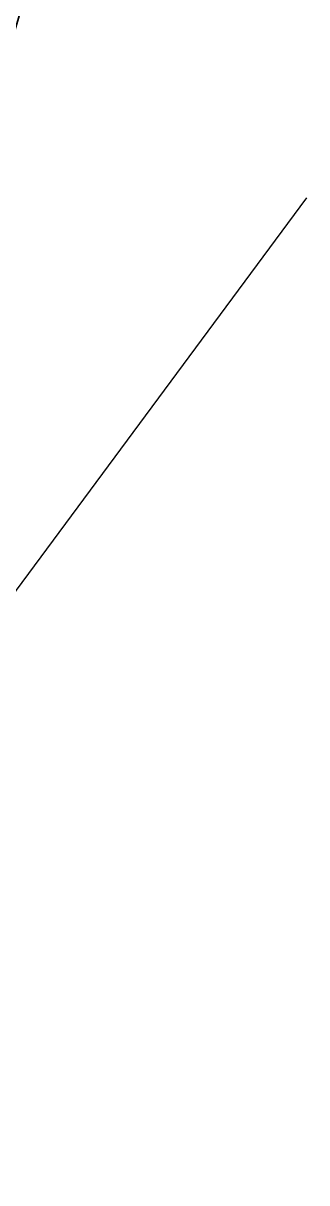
# Model space of a CAD drawing. Header units: millimetres. Extents: x 0 to 1840, y -1118 to 817.
# Drawn here: x 684.078 to 684.679, y -458.727 to -456.271 of the extents above; entities that cross this region are included whole.
import ezdxf

# ---------------------------------------------------------------- set-up
doc = ezdxf.new("R2010")
doc.units = ezdxf.units.MM
doc.layers.add('Blocks', color=7, linetype='Continuous')
doc.layers.add('Blocks$Inner', color=7, linetype='Continuous', lineweight=25, true_color=0x007f00)
doc.layers.add('Blocks$Outline', color=7, linetype='Continuous', lineweight=35, true_color=0xff3f3f)

# ---------------------------------------------------------------- blocks, each defined once
blk = doc.blocks.new('N02 Office Chair Back')
at = {"layer": 'Blocks$Inner'}
blk.add_line((682.2421, 655.0935), (684.6786, 658.3887), dxfattribs=at)
blk.add_open_spline([(684.478, 661.931), (684.4869, 661.6259), (684.4757, 660.9759), (684.3678, 660.0705), (684.2107, 659.2976), (684.0533, 658.6963), (683.8857, 658.1795), (683.7471, 657.8113), (683.6615, 657.5991), (683.5719, 657.3864), (683.4505, 657.1159), (683.2343, 656.6722), (682.799, 655.8773), (682.1732, 654.9623), (681.4434, 654.1109), (680.979, 653.6441), (680.7029, 653.3924), (680.6283, 653.3262)], degree=3, knots=[1, 1, 1, 1, 1.0277778, 1.0555556, 1.0694444, 1.0833333, 1.0972222, 1.1041667, 1.1076389, 1.1111111, 1.1180556, 1.125, 1.1388889, 1.1666667, 1.1805556, 1.1944444, 1.1995356, 1.1995356, 1.1995356, 1.1995356], dxfattribs=at)
at = {"layer": 'Blocks$Outline'}
blk.add_open_spline([(684.5618, 670.0789), (684.5616, 670.0586), (684.5614, 670.0384), (684.5612, 670.0182), (684.5551, 669.4193), (684.5428, 668.2214), (684.5273, 666.7233), (684.5148, 665.5246), (684.5055, 664.6256), (684.4962, 663.727), (684.487, 662.8287), (684.481, 662.2302), (684.478, 661.931), (684.4869, 661.6259), (684.4757, 660.9759), (684.3678, 660.0705), (684.2107, 659.2976), (684.0533, 658.6963), (683.8857, 658.1795), (683.7471, 657.8113), (683.6615, 657.5991), (683.5719, 657.3864), (683.4505, 657.1159), (683.2343, 656.6722), (682.8743, 656.0147), (682.515, 655.4676), (682.2879, 655.1557)], degree=3, knots=[-0.007513, -0.007513, -0.007513, -0.007513, 0, 0, 0, 0.222222, 0.444444, 0.555556, 0.666667, 0.777778, 0.888889, 1, 1, 1, 1.027778, 1.055556, 1.069444, 1.083333, 1.097222, 1.104167, 1.107639, 1.111111, 1.118056, 1.125, 1.138889, 1.158264, 1.158264, 1.158264, 1.158264], dxfattribs=at)

msp = doc.modelspace()

# ---------------------------------------------------------------- block references
at = {"layer": 'Blocks'}
msp.add_blockref('N02 Office Chair Back', (0, -1115.0295), dxfattribs=at)

doc.saveas('drawing.dxf')
